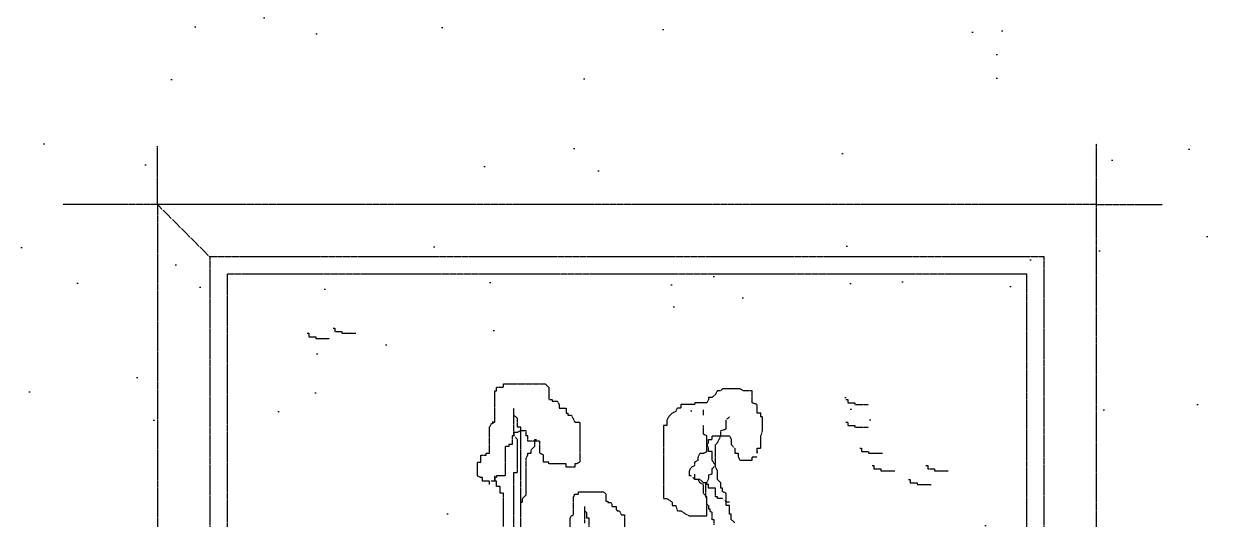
# Model space of a CAD drawing. Header units: millimetres. Extents: x 84840 to 206424, y -288515 to -124389.
# Drawn here: x 113168 to 114090, y -199328 to -198948 of the extents above; entities that cross this region are included whole.
import ezdxf

# ---------------------------------------------------------------- set-up
doc = ezdxf.new("R2010")
doc.units = ezdxf.units.MM
doc.linetypes.add('DASHED2', pattern=[0.375, 0.25, -0.125])

# ---------------------------------------------------------------- blocks, each defined once
blk = doc.blocks.new('h01')
at = {"color": 6, "linetype": 'DASHED2'}
for p, q in [((113269.95, -199085.98), (113269.95, -199041.32)), ((113989.95, -199085.98), (113989.95, -199039.34)), ((113269.95, -199085.98), (113197.58, -199085.98)), ((113269.95, -199085.98), (113269.95, -199805.98)), ((113989.95, -199085.98), (113269.95, -199085.98)), ((113269.95, -199085.98), (113309.95, -199125.98)), ((113989.95, -199805.98), (113989.95, -199085.98)), ((113989.95, -199085.98), (114040.5, -199085.98)), ((113309.95, -199125.98), (113309.95, -199765.98)), ((113949.95, -199125.98), (113309.95, -199125.98)), ((113949.95, -199765.98), (113949.95, -199125.98)), ((113323.28, -199139.31), (113323.28, -199752.65)), ((113936.62, -199139.31), (113323.28, -199139.31)), ((113936.62, -199752.65), (113936.62, -199139.31)), ((113404.62, -199180.65), (113405.95, -199180.65)), ((113405.95, -199180.65), (113405.95, -199183.31)), ((113405.95, -199183.31), (113411.28, -199183.31)), ((113411.28, -199183.31), (113411.28, -199184.65)), ((113384.62, -199184.65), (113385.95, -199184.65)), ((113385.95, -199184.65), (113385.95, -199187.31)), ((113385.95, -199187.31), (113391.28, -199187.31)), ((113391.28, -199187.31), (113391.28, -199188.65)), ((113391.28, -199188.65), (113401.95, -199188.65)), ((113411.28, -199184.65), (113421.95, -199184.65)), ((113528.62, -199228.65), (113529.95, -199228.65)), ((113528.62, -199252.65), (113528.62, -199228.65)), ((113529.95, -199225.98), (113535.28, -199225.98)), ((113529.95, -199228.65), (113529.95, -199225.98)), ((113535.28, -199223.31), (113567.28, -199223.31)), ((113535.28, -199225.98), (113535.28, -199223.31)), ((113567.28, -199223.31), (113569.95, -199225.98)), ((113569.95, -199225.98), (113569.95, -199235.31)), ((113699.28, -199228.65), (113697.95, -199231.31)), ((113701.95, -199228.65), (113699.28, -199228.65)), ((113703.28, -199227.31), (113701.95, -199228.65)), ((113716.62, -199227.31), (113703.28, -199227.31)), ((113719.28, -199228.65), (113716.62, -199227.31)), ((113725.95, -199228.65), (113719.28, -199228.65)), ((113725.95, -199237.98), (113725.95, -199228.65)), ((113569.95, -199235.31), (113572.62, -199235.31)), ((113572.62, -199235.31), (113572.62, -199236.65)), ((113572.62, -199236.65), (113576.62, -199236.65)), ((113576.62, -199236.65), (113577.95, -199239.31)), ((113577.95, -199239.31), (113577.95, -199241.98)), ((113671.28, -199239.31), (113671.28, -199241.98)), ((113681.95, -199239.31), (113671.28, -199239.31)), ((113681.95, -199237.98), (113681.95, -199239.31)), ((113691.28, -199237.98), (113681.95, -199237.98)), ((113692.62, -199235.31), (113691.28, -199237.98)), ((113692.62, -199233.98), (113692.62, -199235.31)), ((113695.28, -199233.98), (113692.62, -199233.98)), ((113697.95, -199231.31), (113695.28, -199233.98)), ((113729.95, -199239.31), (113725.95, -199237.98)), ((113729.95, -199245.98), (113729.95, -199239.31)), ((113797.95, -199235.31), (113799.28, -199235.31)), ((113799.28, -199235.31), (113799.28, -199237.98)), ((113799.28, -199237.98), (113804.62, -199237.98)), ((113804.62, -199237.98), (113804.62, -199239.31)), ((113804.62, -199239.31), (113815.28, -199239.31)), ((113543.28, -199247.31), (113543.28, -199241.98)), ((113543.28, -199263.31), (113543.28, -199243.31)), ((113545.95, -199249.98), (113543.28, -199247.31)), ((113577.95, -199241.98), (113583.28, -199241.98)), ((113583.28, -199241.98), (113583.28, -199245.98)), ((113583.28, -199245.98), (113584.62, -199245.98)), ((113584.62, -199245.98), (113584.62, -199247.31)), ((113584.62, -199247.31), (113587.28, -199247.31)), ((113587.28, -199247.31), (113589.95, -199252.65)), ((113661.95, -199248.65), (113660.62, -199251.31)), ((113664.62, -199245.98), (113661.95, -199248.65)), ((113667.28, -199244.65), (113664.62, -199245.98)), ((113668.62, -199241.98), (113667.28, -199244.65)), ((113671.28, -199241.98), (113668.62, -199241.98)), ((113688.62, -199247.31), (113688.62, -199243.31)), ((113705.95, -199251.31), (113708.62, -199248.65)), ((113732.62, -199245.98), (113729.95, -199245.98)), ((113732.62, -199248.65), (113732.62, -199245.98)), ((113733.95, -199248.65), (113732.62, -199248.65)), ((113733.95, -199259.31), (113733.95, -199248.65)), ((113524.62, -199256.65), (113525.95, -199253.98)), ((113524.62, -199276.65), (113524.62, -199256.65)), ((113525.95, -199253.98), (113528.62, -199252.65)), ((113545.95, -199256.65), (113545.95, -199249.98)), ((113548.62, -199256.65), (113545.95, -199256.65)), ((113548.62, -199365.98), (113548.62, -199256.65)), ((113589.95, -199252.65), (113593.95, -199252.65)), ((113593.95, -199252.65), (113593.95, -199283.31)), ((113657.95, -199255.31), (113657.95, -199311.31)), ((113660.62, -199255.31), (113657.95, -199255.31)), ((113660.62, -199251.31), (113660.62, -199255.31)), ((113688.62, -199261.98), (113688.62, -199255.31)), ((113701.95, -199259.31), (113705.95, -199257.98)), ((113705.95, -199257.98), (113705.95, -199251.31)), ((113797.95, -199252.65), (113799.28, -199252.65)), ((113799.28, -199252.65), (113799.28, -199255.31)), ((113799.28, -199255.31), (113804.62, -199255.31)), ((113804.62, -199255.31), (113804.62, -199256.65)), ((113804.62, -199256.65), (113815.28, -199256.65)), ((113541.95, -199263.31), (113541.95, -199269.98)), ((113543.28, -199263.31), (113541.95, -199263.31)), ((113543.28, -199260.65), (113543.28, -199263.31)), ((113545.95, -199260.65), (113543.28, -199260.65)), ((113545.95, -199265.98), (113543.28, -199263.31)), ((113548.62, -199259.31), (113545.95, -199260.65)), ((113545.95, -199291.31), (113545.95, -199265.98)), ((113552.62, -199259.31), (113548.62, -199259.31)), ((113552.62, -199263.31), (113552.62, -199259.31)), ((113553.95, -199263.31), (113552.62, -199263.31)), ((113553.95, -199267.31), (113553.95, -199263.31)), ((113563.28, -199267.31), (113553.95, -199267.31)), ((113559.28, -199265.98), (113560.62, -199265.98)), ((113559.28, -199271.31), (113559.28, -199265.98)), ((113563.28, -199276.65), (113563.28, -199267.31)), ((113691.28, -199263.31), (113688.62, -199261.98)), ((113691.28, -199269.98), (113691.28, -199263.31)), ((113692.62, -199265.98), (113695.28, -199265.98)), ((113692.62, -199268.65), (113692.62, -199265.98)), ((113695.28, -199263.31), (113708.62, -199263.31)), ((113695.28, -199265.98), (113695.28, -199263.31)), ((113699.28, -199268.65), (113701.95, -199263.31)), ((113701.95, -199263.31), (113701.95, -199259.31)), ((113708.62, -199263.31), (113709.95, -199265.98)), ((113709.95, -199265.98), (113709.95, -199269.98)), ((113732.62, -199263.31), (113733.95, -199259.31)), ((113732.62, -199272.65), (113732.62, -199263.31)), ((113521.95, -199276.65), (113524.62, -199276.65)), ((113521.95, -199277.98), (113521.95, -199276.65)), ((113536.62, -199271.31), (113536.62, -199293.98)), ((113539.28, -199271.31), (113536.62, -199271.31)), ((113539.28, -199269.98), (113539.28, -199271.31)), ((113541.95, -199269.98), (113539.28, -199269.98)), ((113553.95, -199276.65), (113556.62, -199276.65)), ((113553.95, -199277.98), (113553.95, -199276.65)), ((113556.62, -199273.98), (113559.28, -199271.31)), ((113556.62, -199276.65), (113556.62, -199273.98)), ((113565.95, -199277.98), (113563.28, -199276.65)), ((113684.62, -199279.31), (113685.95, -199276.65)), ((113685.95, -199276.65), (113688.62, -199276.65)), ((113688.62, -199276.65), (113691.28, -199275.31)), ((113691.28, -199269.98), (113692.62, -199268.65)), ((113691.28, -199275.31), (113691.28, -199269.98)), ((113692.62, -199272.65), (113691.28, -199269.98)), ((113692.62, -199275.31), (113692.62, -199272.65)), ((113695.28, -199275.31), (113692.62, -199275.31)), ((113695.28, -199281.98), (113695.28, -199275.31)), ((113697.95, -199269.98), (113699.28, -199268.65)), ((113697.95, -199285.98), (113697.95, -199269.98)), ((113709.95, -199269.98), (113712.62, -199272.65)), ((113712.62, -199272.65), (113712.62, -199276.65)), ((113712.62, -199276.65), (113715.28, -199276.65)), ((113715.28, -199276.65), (113715.28, -199279.31)), ((113729.95, -199272.65), (113732.62, -199272.65)), ((113729.95, -199276.65), (113729.95, -199272.65)), ((113729.95, -199275.31), (113729.95, -199276.65)), ((113808.62, -199272.65), (113809.95, -199272.65)), ((113809.95, -199272.65), (113809.95, -199275.31)), ((113809.95, -199275.31), (113815.28, -199275.31)), ((113815.28, -199275.31), (113815.28, -199276.65)), ((113815.28, -199276.65), (113825.95, -199276.65)), ((113515.28, -199283.31), (113517.95, -199283.31)), ((113515.28, -199293.98), (113515.28, -199283.31)), ((113517.95, -199277.98), (113521.95, -199277.98)), ((113517.95, -199283.31), (113517.95, -199277.98)), ((113552.62, -199280.65), (113553.95, -199277.98)), ((113552.62, -199308.65), (113552.62, -199280.65)), ((113565.95, -199283.31), (113565.95, -199277.98)), ((113569.95, -199283.31), (113565.95, -199283.31)), ((113569.95, -199284.65), (113569.95, -199283.31)), ((113583.28, -199284.65), (113569.95, -199284.65)), ((113583.28, -199287.31), (113583.28, -199284.65)), ((113589.95, -199284.65), (113589.95, -199287.31)), ((113591.28, -199284.65), (113589.95, -199284.65)), ((113593.95, -199283.31), (113591.28, -199284.65)), ((113679.28, -199287.31), (113681.95, -199285.98)), ((113681.95, -199283.31), (113684.62, -199281.98)), ((113681.95, -199285.98), (113681.95, -199283.31)), ((113684.62, -199281.98), (113684.62, -199279.31)), ((113697.95, -199285.98), (113695.28, -199281.98)), ((113697.95, -199287.31), (113697.95, -199285.98)), ((113715.28, -199279.31), (113716.62, -199281.98)), ((113716.62, -199281.98), (113725.95, -199281.98)), ((113725.95, -199279.31), (113729.95, -199279.31)), ((113725.95, -199281.98), (113725.95, -199279.31)), ((113817.95, -199285.98), (113819.28, -199285.98)), ((113819.28, -199285.98), (113819.28, -199288.65)), ((113859.28, -199285.98), (113860.62, -199285.98)), ((113860.62, -199285.98), (113860.62, -199288.65)), ((113517.95, -199295.31), (113515.28, -199293.98)), ((113528.62, -199297.98), (113528.62, -199293.98)), ((113529.95, -199293.98), (113529.95, -199295.31)), ((113536.62, -199293.98), (113529.95, -199293.98)), ((113543.28, -199291.31), (113545.95, -199291.31)), ((113543.28, -199379.31), (113543.28, -199291.31)), ((113589.95, -199287.31), (113583.28, -199287.31)), ((113677.95, -199289.98), (113679.28, -199287.31)), ((113677.95, -199293.98), (113677.95, -199289.98)), ((113679.28, -199293.98), (113677.95, -199293.98)), ((113681.95, -199296.65), (113679.28, -199293.98)), ((113681.95, -199296.65), (113681.95, -199292.65)), ((113692.88, -199293.18), (113695.28, -199292.38)), ((113692.88, -199295.58), (113692.88, -199293.18)), ((113695.28, -199288.38), (113696.88, -199286.78)), ((113695.28, -199292.38), (113695.28, -199288.38)), ((113699.28, -199289.98), (113697.95, -199287.31)), ((113699.28, -199296.65), (113699.28, -199289.98)), ((113819.28, -199288.65), (113824.62, -199288.65)), ((113824.62, -199288.65), (113824.62, -199289.98)), ((113824.62, -199289.98), (113835.28, -199289.98)), ((113860.62, -199288.65), (113865.95, -199288.65)), ((113865.95, -199288.65), (113865.95, -199289.98)), ((113865.95, -199289.98), (113876.62, -199289.98)), ((113519.28, -199295.31), (113517.95, -199295.31)), ((113519.28, -199297.98), (113519.28, -199295.31)), ((113524.62, -199297.98), (113519.28, -199297.98)), ((113524.62, -199300.65), (113524.62, -199297.98)), ((113528.62, -199297.98), (113525.95, -199297.98)), ((113528.62, -199295.31), (113528.62, -199297.98)), ((113529.95, -199295.31), (113528.62, -199295.31)), ((113529.95, -199297.98), (113528.62, -199297.98)), ((113529.95, -199301.98), (113529.95, -199297.98)), ((113532.62, -199301.98), (113529.95, -199301.98)), ((113532.62, -199307.31), (113532.62, -199301.98)), ((113684.62, -199296.65), (113681.95, -199296.65)), ((113685.95, -199296.65), (113681.95, -199296.65)), ((113685.95, -199299.31), (113684.62, -199296.65)), ((113688.62, -199299.31), (113685.95, -199296.65)), ((113688.62, -199300.65), (113685.95, -199299.31)), ((113691.28, -199299.31), (113688.62, -199299.31)), ((113688.62, -199307.31), (113688.62, -199300.65)), ((113690.48, -199299.58), (113691.28, -199298.78)), ((113690.48, -199309.18), (113690.48, -199299.58)), ((113691.28, -199298.78), (113692.88, -199295.58)), ((113691.28, -199300.65), (113691.28, -199299.31)), ((113692.62, -199300.65), (113691.28, -199300.65)), ((113692.62, -199303.31), (113692.62, -199300.65)), ((113697.95, -199303.31), (113692.62, -199303.31)), ((113697.95, -199309.98), (113697.95, -199303.31)), ((113701.95, -199299.31), (113699.28, -199296.65)), ((113701.95, -199303.31), (113701.95, -199299.31)), ((113703.28, -199303.31), (113701.95, -199303.31)), ((113703.28, -199305.98), (113703.28, -199303.31)), ((113845.95, -199296.65), (113847.28, -199296.65)), ((113847.28, -199296.65), (113847.28, -199299.31)), ((113847.28, -199299.31), (113852.62, -199299.31)), ((113852.62, -199299.31), (113852.62, -199300.65)), ((113852.62, -199300.65), (113863.28, -199300.65)), ((113535.28, -199307.31), (113532.62, -199307.31)), ((113535.28, -199332.65), (113535.28, -199307.31)), ((113549.95, -199311.31), (113552.62, -199308.65)), ((113549.95, -199313.98), (113549.95, -199311.31)), ((113588.88, -199309.45), (113589.68, -199309.45)), ((113588.88, -199323.85), (113588.88, -199309.45)), ((113589.68, -199307.85), (113592.88, -199307.85)), ((113589.68, -199309.45), (113589.68, -199307.85)), ((113592.88, -199306.25), (113612.08, -199306.25)), ((113592.88, -199307.85), (113592.88, -199306.25)), ((113612.08, -199306.25), (113613.68, -199307.85)), ((113613.68, -199307.85), (113613.68, -199313.45)), ((113613.68, -199313.45), (113615.28, -199313.45)), ((113615.28, -199313.45), (113615.28, -199314.25)), ((113657.95, -199311.31), (113660.62, -199311.31)), ((113660.62, -199311.31), (113664.62, -199313.98)), ((113691.28, -199309.98), (113688.62, -199307.31)), ((113690.48, -199309.98), (113690.48, -199309.18)), ((113691.28, -199311.58), (113690.48, -199309.98)), ((113691.28, -199324.65), (113691.28, -199309.98)), ((113691.28, -199315.58), (113691.28, -199311.58)), ((113699.28, -199309.98), (113697.95, -199309.98)), ((113699.28, -199311.31), (113699.28, -199309.98)), ((113703.28, -199311.31), (113699.28, -199311.31)), ((113705.95, -199307.31), (113703.28, -199305.98)), ((113705.95, -199313.98), (113703.28, -199311.31)), ((113705.95, -199316.65), (113705.95, -199307.31)), ((113548.62, -199313.98), (113549.95, -199313.98)), ((113548.62, -199324.65), (113548.62, -199313.98)), ((113597.68, -199320.65), (113597.68, -199317.45)), ((113597.68, -199330.25), (113597.68, -199318.25)), ((113599.28, -199322.25), (113597.68, -199320.65)), ((113599.28, -199326.25), (113599.28, -199322.25)), ((113615.28, -199314.25), (113617.68, -199314.25)), ((113617.68, -199314.25), (113618.48, -199315.85)), ((113618.48, -199315.85), (113618.48, -199317.45)), ((113618.48, -199317.45), (113621.68, -199317.45)), ((113621.68, -199317.45), (113621.68, -199319.85)), ((113621.68, -199319.85), (113622.48, -199319.85)), ((113622.48, -199319.85), (113622.48, -199320.65)), ((113622.48, -199320.65), (113624.08, -199320.65)), ((113624.08, -199320.65), (113625.68, -199323.85)), ((113664.62, -199313.98), (113664.62, -199316.65)), ((113664.62, -199316.65), (113667.28, -199316.65)), ((113667.28, -199316.65), (113668.62, -199320.65)), ((113668.62, -199320.65), (113671.28, -199320.65)), ((113671.28, -199320.65), (113675.28, -199323.31)), ((113692.88, -199317.18), (113691.28, -199315.58)), ((113692.88, -199319.58), (113692.88, -199317.18)), ((113693.68, -199319.58), (113692.88, -199319.58)), ((113693.68, -199321.18), (113693.68, -199319.58)), ((113695.28, -199321.98), (113693.68, -199321.18)), ((113695.28, -199327.58), (113695.28, -199321.98)), ((113708.62, -199313.98), (113705.95, -199313.98)), ((113708.62, -199316.65), (113705.95, -199316.65)), ((113708.62, -199323.31), (113708.62, -199316.65)), ((113586.48, -199326.25), (113587.28, -199324.65)), ((113586.48, -199338.25), (113586.48, -199326.25)), ((113587.28, -199324.65), (113588.88, -199323.85)), ((113600.88, -199326.25), (113599.28, -199326.25)), ((113600.88, -199391.85), (113600.88, -199326.25)), ((113625.68, -199323.85), (113628.08, -199323.85)), ((113628.08, -199323.85), (113628.08, -199342.25)), ((113675.28, -199323.31), (113677.95, -199324.65)), ((113677.95, -199324.65), (113691.28, -199324.65)), ((113696.88, -199327.58), (113695.28, -199327.58)), ((113696.88, -199331.58), (113696.88, -199327.58)), ((113709.95, -199323.31), (113708.62, -199323.31)), ((113709.95, -199327.31), (113709.95, -199323.31)), ((113712.62, -199329.98), (113709.95, -199327.31))]:
    blk.add_line(p, q, dxfattribs=at)

msp = doc.modelspace()

# ---------------------------------------------------------------- hatches: boundary and pattern name
h = msp.add_hatch()
h.set_pattern_fill('AR-SAND', color=250, scale=4, style=0)
h.paths.add_polyline_path([(116404.95, -198400.97), (114710.03, -198400.97), (114710.03, -198427.43), (114687.76, -198427.43, 0.120239), (114659.01, -198489.48, -0.06347), (114662.32, -198493.86), (114666, -198493.86), (114666, -198512.6), (114656.21, -198512.6), (114931.62, -198926.21, -0.041418), (114970.4, -198908.08, -0.151189), (114932.06, -198858.05), (115132.06, -198858.05, -0.314001), (115032.06, -198927.72, -0.087677), (114951.25, -198949.61, 0.094696), (114930.02, -198954.45, -0.322154), (114375.66, -198968.6, 0.202378), (114334.74, -198949.61, -0.087677), (114253.93, -198927.72, -0.314001), (114153.93, -198858.05), (114353.93, -198858.05, -0.151189), (114315.59, -198908.08, -0.041418), (114354.37, -198926.21), (114629.78, -198512.6), (114619.92, -198512.6), (114619.92, -198493.86), (114624.62, -198493.86, -0.050205), (114627.14, -198490.32, 0.121749), (114598.23, -198427.43), (114574.87, -198427.43), (114574.87, -198400.97), (112879.95, -198400.97), (112879.95, -200300.97), (114379.95, -200300.97), (114379.95, -200840.97), (114412.59, -200840.97), (114412.59, -200450.97), (114556.5, -200450.97), (114556.5, -200450.97), (114618.32, -200450.97), (114618.32, -200430.97), (114664, -200430.97), (114664, -200124.64), (114576.5, -200124.64), (114626.5, -199917.95), (114726.5, -199917.95), (114776.5, -200124.64), (114689, -200124.64), (114689, -200430.97), (114734.68, -200430.97), (114734.68, -200450.97), (114799.1, -200450.97), (114799.1, -200450.97), (115012.59, -200450.97), (115012.59, -200840.97), (115104.95, -200840.97), (115104.95, -200120.97), (116404.95, -200120.97)])

# ---------------------------------------------------------------- block references
at = {"color": 4}
msp.add_blockref('h01', (0, 0), dxfattribs=at)

doc.saveas('drawing.dxf')
